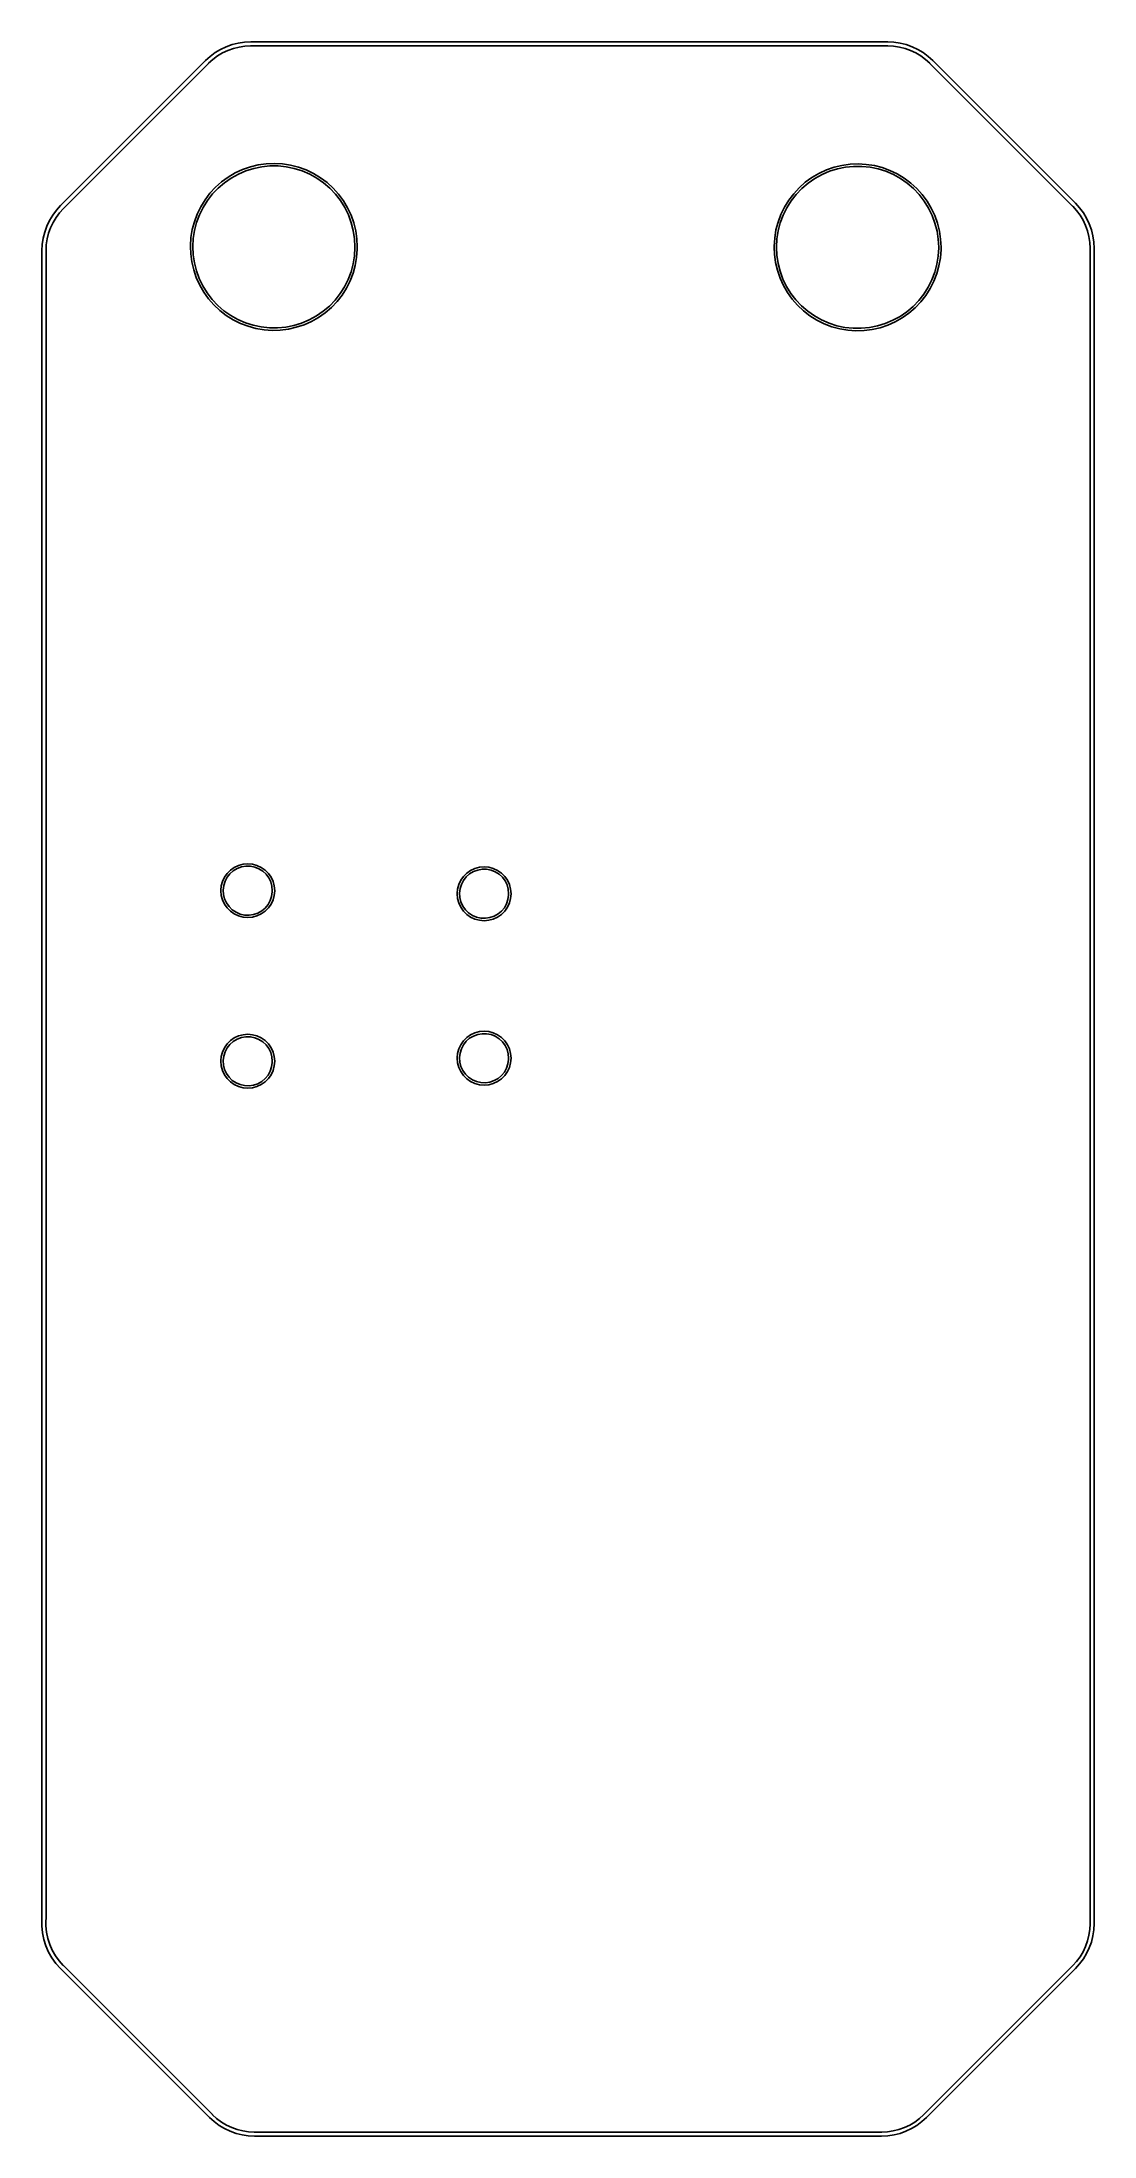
# Model space of a CAD drawing. Extents: x 132 to 183, y -155 to -53.
import ezdxf

# ---------------------------------------------------------------- set-up
doc = ezdxf.new("R2010")
doc.units = 0
doc.layers.add('BLACK', color=7, linetype='CONTINUOUS')

msp = doc.modelspace()

# ---------------------------------------------------------------- linework, layer by layer
at = {"layer": 'BLACK', "linetype": 'CONTINUOUS'}
for p, q in [((140.183, -53.1402), (140.444, -52.9838)), ((140.444, -52.9838), (140.719, -52.8537)), ((140.719, -52.8537), (141.005, -52.7512)), ((141.063, -52.9393), (140.794, -53.0352)), ((141.005, -52.7512), (141.301, -52.6773)), ((141.339, -52.87), (141.063, -52.9393)), ((141.301, -52.6773), (141.602, -52.6327)), ((141.621, -52.8282), (141.339, -52.87)), ((141.602, -52.6327), (141.905, -52.6178)), ((141.896, -52.8147), (141.621, -52.8282)), ((141.905, -52.8177), (141.896, -52.8147)), ((141.905, -52.6178), (141.905, -52.6177)), ((141.905, -52.6177), (172.905, -52.6177)), ((172.905, -52.8177), (141.905, -52.8177)), ((172.905, -52.6177), (173.209, -52.6326)), ((172.915, -52.8147), (172.905, -52.8177)), ((173.19, -52.8282), (172.915, -52.8147)), ((173.472, -52.87), (173.19, -52.8282)), ((173.209, -52.6326), (173.51, -52.6773)), ((173.748, -52.9392), (173.472, -52.87)), ((173.51, -52.6773), (173.805, -52.7512)), ((174.016, -53.0352), (173.748, -52.9392)), ((173.805, -52.7512), (174.092, -52.8537)), ((174.092, -52.8537), (174.367, -52.9838)), ((174.367, -52.9838), (174.628, -53.1402)), ((132.656, -60.583), (139.713, -53.5257)), ((139.855, -53.6671), (132.797, -60.7245)), ((139.713, -53.5257), (139.939, -53.3214)), ((139.713, -53.5257), (139.713, -53.5257)), ((139.859, -53.6583), (139.855, -53.6671)), ((140.063, -53.4733), (139.859, -53.6583)), ((139.939, -53.3214), (140.183, -53.1402)), ((140.292, -53.3035), (140.063, -53.4733)), ((140.537, -53.1571), (140.292, -53.3035)), ((140.794, -53.0352), (140.537, -53.1571)), ((174.274, -53.1571), (174.016, -53.0352)), ((174.518, -53.3035), (174.274, -53.1571)), ((174.747, -53.4733), (174.518, -53.3035)), ((174.628, -53.1402), (174.872, -53.3214)), ((174.951, -53.6583), (174.747, -53.4733)), ((174.872, -53.3214), (175.097, -53.5257)), ((174.956, -53.6671), (174.951, -53.6583)), ((181.899, -60.6097), (174.956, -53.6671)), ((175.097, -53.5257), (175.097, -53.5257)), ((175.097, -53.5257), (175.097, -53.5257)), ((175.097, -53.5257), (182.04, -60.4683)), ((140.811, -59.1967), (141.153, -58.996)), ((141.305, -59.0482), (140.955, -59.2411)), ((141.153, -58.996), (141.513, -58.8296)), ((141.672, -58.8916), (141.305, -59.0482)), ((141.513, -58.8296), (141.888, -58.6992)), ((142.053, -58.7729), (141.672, -58.8916)), ((141.888, -58.6992), (142.273, -58.6059)), ((142.444, -58.6933), (142.053, -58.7729)), ((142.273, -58.6059), (142.666, -58.5507)), ((142.841, -58.6536), (142.444, -58.6933)), ((142.666, -58.5507), (143.062, -58.5341)), ((143.24, -58.6543), (142.841, -58.6536)), ((143.062, -58.5341), (143.458, -58.5562)), ((143.638, -58.6954), (143.24, -58.6543)), ((143.458, -58.5562), (143.85, -58.6169)), ((144.028, -58.7763), (143.638, -58.6954)), ((143.85, -58.6169), (144.235, -58.7156)), ((144.409, -58.8963), (144.028, -58.7763)), ((144.235, -58.7156), (144.607, -58.8512)), ((144.776, -59.0542), (144.409, -58.8963)), ((144.607, -58.8512), (144.965, -59.0226)), ((145.125, -59.2484), (144.776, -59.0542)), ((144.965, -59.0226), (145.304, -59.2281)), ((169.216, -59.2167), (169.558, -59.0159)), ((169.709, -59.0681), (169.36, -59.2611)), ((169.558, -59.0159), (169.918, -58.8496)), ((170.077, -58.9115), (169.709, -59.0681)), ((169.918, -58.8496), (170.292, -58.7191)), ((170.458, -58.7928), (170.077, -58.9115)), ((170.292, -58.7191), (170.678, -58.6258)), ((170.849, -58.7132), (170.458, -58.7928)), ((170.678, -58.6258), (171.071, -58.5706)), ((171.246, -58.6736), (170.849, -58.7132)), ((171.071, -58.5706), (171.467, -58.554)), ((171.645, -58.6743), (171.246, -58.6736)), ((171.467, -58.554), (171.863, -58.5762)), ((172.042, -58.7153), (171.645, -58.6743)), ((171.863, -58.5762), (172.255, -58.6369)), ((172.433, -58.7963), (172.042, -58.7153)), ((172.255, -58.6369), (172.639, -58.7355)), ((172.814, -58.9163), (172.433, -58.7963)), ((172.639, -58.7355), (173.012, -58.8712)), ((173.181, -59.0742), (172.814, -58.9163)), ((173.012, -58.8712), (173.37, -59.0426)), ((173.529, -59.2683), (173.181, -59.0742)), ((173.37, -59.0426), (173.709, -59.248)), ((139.684, -60.3002), (139.924, -59.9843)), ((140.048, -60.0162), (139.802, -60.3312)), ((139.924, -59.9843), (140.193, -59.6932)), ((140.323, -59.7276), (140.048, -60.0162)), ((140.193, -59.6932), (140.49, -59.4299)), ((140.627, -59.4683), (140.323, -59.7276)), ((140.49, -59.4299), (140.811, -59.1967)), ((140.955, -59.2411), (140.627, -59.4683)), ((145.452, -59.4768), (145.125, -59.2484)), ((145.304, -59.2281), (145.622, -59.4657)), ((145.755, -59.7371), (145.452, -59.4768)), ((145.622, -59.4657), (145.915, -59.7332)), ((146.029, -60.0266), (145.755, -59.7371)), ((145.915, -59.7332), (146.18, -60.0279)), ((146.273, -60.3425), (146.029, -60.0266)), ((146.18, -60.0279), (146.416, -60.3472)), ((168.089, -60.3202), (168.329, -60.0042)), ((168.452, -60.0362), (168.207, -60.3511)), ((168.329, -60.0042), (168.598, -59.7132)), ((168.728, -59.7476), (168.452, -60.0362)), ((168.598, -59.7132), (168.895, -59.4498)), ((169.032, -59.4883), (168.728, -59.7476)), ((168.895, -59.4498), (169.216, -59.2167)), ((169.36, -59.2611), (169.032, -59.4883)), ((173.857, -59.4967), (173.529, -59.2683)), ((173.709, -59.248), (174.027, -59.4857)), ((174.159, -59.757), (173.857, -59.4967)), ((174.027, -59.4857), (174.32, -59.7531)), ((174.434, -60.0466), (174.159, -59.757)), ((174.32, -59.7531), (174.585, -60.0479)), ((174.678, -60.3624), (174.434, -60.0466)), ((174.585, -60.0479), (174.82, -60.3672)), ((132.114, -61.3137), (132.27, -61.0528)), ((132.27, -61.0528), (132.452, -60.8085)), ((132.604, -60.9331), (132.434, -61.162)), ((132.452, -60.8085), (132.656, -60.5831)), ((132.789, -60.7289), (132.604, -60.9331)), ((132.656, -60.5831), (132.656, -60.583)), ((132.797, -60.7245), (132.789, -60.7289)), ((139.164, -61.3664), (139.302, -60.9946)), ((139.413, -61.0272), (139.274, -61.4011)), ((139.302, -60.9946), (139.476, -60.6381)), ((139.59, -60.6693), (139.413, -61.0272)), ((139.476, -60.6381), (139.684, -60.3002)), ((139.802, -60.3312), (139.59, -60.6693)), ((146.484, -60.6814), (146.273, -60.3425)), ((146.416, -60.3472), (146.619, -60.6879)), ((146.66, -61.0399), (146.484, -60.6814)), ((146.619, -60.6879), (146.788, -61.0468)), ((146.799, -61.4142), (146.66, -61.0399)), ((146.788, -61.0468), (146.921, -61.4205)), ((167.569, -61.3863), (167.707, -61.0145)), ((167.818, -61.0472), (167.678, -61.4211)), ((167.707, -61.0145), (167.881, -60.658)), ((167.995, -60.6893), (167.818, -61.0472)), ((167.881, -60.658), (168.089, -60.3202)), ((168.207, -60.3511), (167.995, -60.6893)), ((174.889, -60.7013), (174.678, -60.3624)), ((174.82, -60.3672), (175.024, -60.7079)), ((175.065, -61.0598), (174.889, -60.7013)), ((175.024, -60.7079), (175.192, -61.0668)), ((175.203, -61.4342), (175.065, -61.0598)), ((175.192, -61.0668), (175.325, -61.4405)), ((181.905, -60.6131), (181.899, -60.6097)), ((181.907, -60.6142), (181.905, -60.6131)), ((182.092, -60.8184), (181.907, -60.6142)), ((182.04, -60.4683), (182.04, -60.4683)), ((182.04, -60.4683), (182.244, -60.6937)), ((182.262, -61.0473), (182.092, -60.8184)), ((182.244, -60.6937), (182.426, -60.9381)), ((182.409, -61.2916), (182.262, -61.0473)), ((182.426, -60.9381), (182.582, -61.199)), ((131.808, -62.1703), (131.881, -61.8752)), ((131.881, -61.8752), (131.984, -61.5888)), ((131.984, -61.5888), (132.114, -61.3137)), ((132.07, -61.9322), (132, -62.2086)), ((132.166, -61.664), (132.07, -61.9322)), ((132.287, -61.4064), (132.166, -61.664)), ((132.434, -61.162), (132.287, -61.4064)), ((138.974, -62.5373), (138.999, -62.1414)), ((138.999, -62.1414), (139.063, -61.7499)), ((139.063, -61.7499), (139.164, -61.3664)), ((139.172, -61.7872), (139.111, -62.1816)), ((139.274, -61.4011), (139.172, -61.7872)), ((146.898, -61.8007), (146.799, -61.4142)), ((146.959, -62.1953), (146.898, -61.8007)), ((146.921, -61.4205), (147.017, -61.8054)), ((147.017, -61.8054), (147.075, -62.1978)), ((167.404, -62.1614), (167.467, -61.7698)), ((167.467, -61.7698), (167.569, -61.3863)), ((167.577, -61.8072), (167.515, -62.2016)), ((167.678, -61.4211), (167.577, -61.8072)), ((175.303, -61.8207), (175.203, -61.4342)), ((175.364, -62.2153), (175.303, -61.8207)), ((175.325, -61.4405), (175.421, -61.8253)), ((175.421, -61.8253), (175.479, -62.2177)), ((182.53, -61.5492), (182.409, -61.2916)), ((182.626, -61.8175), (182.53, -61.5492)), ((182.582, -61.199), (182.712, -61.474)), ((182.696, -62.0939), (182.626, -61.8175)), ((182.738, -62.3758), (182.696, -62.0939)), ((182.712, -61.474), (182.815, -61.7605)), ((182.815, -61.7605), (182.888, -62.0556)), ((182.888, -62.0556), (182.933, -62.3565)), ((131.748, -62.7751), (131.763, -62.4712)), ((131.748, -143.97), (131.748, -62.7751)), ((131.763, -62.4712), (131.808, -62.1703)), ((131.958, -62.4905), (131.945, -62.7657)), ((131.945, -62.7657), (131.948, -62.7751)), ((131.948, -62.7751), (131.948, -143.97)), ((132, -62.2086), (131.958, -62.4905)), ((138.976, -62.5802), (138.974, -62.5373)), ((138.988, -62.9337), (138.976, -62.5802)), ((139.041, -63.3269), (138.988, -62.9337)), ((139.111, -62.1816), (139.089, -62.5802)), ((139.089, -62.5802), (139.108, -62.979)), ((139.108, -62.979), (139.167, -63.3738)), ((146.893, -63.4142), (146.956, -63.02)), ((146.956, -63.02), (146.979, -62.6215)), ((146.979, -62.594), (146.959, -62.1953)), ((146.979, -62.6215), (146.979, -62.594)), ((147.062, -63.1028), (146.993, -63.4935)), ((147.092, -62.7073), (147.062, -63.1028)), ((147.075, -62.1978), (147.094, -62.594)), ((147.094, -62.594), (147.092, -62.7073)), ((167.379, -62.5572), (167.404, -62.1614)), ((167.381, -62.6002), (167.379, -62.5572)), ((167.393, -62.9537), (167.381, -62.6002)), ((167.445, -63.3468), (167.393, -62.9537)), ((167.515, -62.2016), (167.494, -62.6002)), ((167.494, -62.6002), (167.513, -62.9989)), ((167.513, -62.9989), (167.572, -63.3937)), ((175.298, -63.4342), (175.361, -63.04)), ((175.361, -63.04), (175.384, -62.6415)), ((175.384, -62.6139), (175.364, -62.2153)), ((175.384, -62.6415), (175.384, -62.6139)), ((175.467, -63.1228), (175.398, -63.5134)), ((175.497, -62.7273), (175.467, -63.1228)), ((175.479, -62.2177), (175.499, -62.6139)), ((175.499, -62.6139), (175.497, -62.7273)), ((182.751, -62.651), (182.738, -62.3758)), ((182.748, -62.6603), (182.751, -62.651)), ((182.748, -144.174), (182.748, -62.6603)), ((182.933, -62.3565), (182.948, -62.6603)), ((182.948, -62.6603), (182.948, -62.6604)), ((182.948, -62.6604), (182.948, -144.174)), ((139.131, -63.7131), (139.041, -63.3269)), ((139.259, -64.0886), (139.131, -63.7131)), ((139.167, -63.3738), (139.265, -63.7606)), ((139.423, -64.4498), (139.259, -64.0886)), ((139.265, -63.7606), (139.403, -64.1354)), ((139.403, -64.1354), (139.577, -64.4945)), ((146.471, -64.5306), (146.649, -64.1734)), ((146.649, -64.1734), (146.79, -63.8)), ((146.886, -63.8755), (146.743, -64.2453)), ((146.79, -63.8), (146.893, -63.4142)), ((146.993, -63.4935), (146.886, -63.8755)), ((167.536, -63.733), (167.445, -63.3468)), ((167.664, -64.1085), (167.536, -63.733)), ((167.572, -63.3937), (167.67, -63.7805)), ((167.828, -64.4698), (167.664, -64.1085)), ((167.67, -63.7805), (167.807, -64.1554)), ((167.807, -64.1554), (167.982, -64.5145)), ((174.876, -64.5506), (175.054, -64.1933)), ((175.054, -64.1933), (175.195, -63.8199)), ((175.291, -63.8955), (175.148, -64.2653)), ((175.195, -63.8199), (175.298, -63.4342)), ((175.398, -63.5134), (175.291, -63.8955)), ((139.621, -64.7933), (139.423, -64.4498)), ((139.577, -64.4945), (139.787, -64.8342)), ((139.852, -65.1158), (139.621, -64.7933)), ((139.787, -64.8342), (140.03, -65.1509)), ((140.113, -65.4143), (139.852, -65.1158)), ((140.03, -65.1509), (140.303, -65.4414)), ((145.735, -65.4698), (146.011, -65.1822)), ((146.011, -65.1822), (146.258, -64.868)), ((146.352, -64.9343), (146.107, -65.2469)), ((146.258, -64.868), (146.471, -64.5306)), ((146.564, -64.5994), (146.352, -64.9343)), ((146.743, -64.2453), (146.564, -64.5994)), ((168.026, -64.8133), (167.828, -64.4698)), ((167.982, -64.5145), (168.191, -64.8541)), ((168.257, -65.1358), (168.026, -64.8133)), ((168.191, -64.8541), (168.434, -65.1708)), ((168.518, -65.4342), (168.257, -65.1358)), ((168.434, -65.1708), (168.708, -65.4613)), ((174.139, -65.4898), (174.416, -65.2021)), ((174.416, -65.2021), (174.662, -64.888)), ((174.756, -64.9543), (174.512, -65.2668)), ((174.662, -64.888), (174.876, -64.5506)), ((174.969, -64.6193), (174.756, -64.9543)), ((175.148, -64.2653), (174.969, -64.6193)), ((140.403, -65.6858), (140.113, -65.4143)), ((140.303, -65.4414), (140.605, -65.7027)), ((140.717, -65.9278), (140.403, -65.6858)), ((140.605, -65.7027), (140.932, -65.9323)), ((141.053, -66.138), (140.717, -65.9278)), ((140.932, -65.9323), (141.28, -66.1276)), ((141.409, -66.3144), (141.053, -66.138)), ((141.28, -66.1276), (141.646, -66.2868)), ((144.383, -66.3011), (144.751, -66.1458)), ((144.865, -66.2179), (144.502, -66.3792)), ((144.751, -66.1458), (145.101, -65.9541)), ((145.209, -66.022), (144.865, -66.2179)), ((145.101, -65.9541), (145.43, -65.728)), ((145.534, -65.7933), (145.209, -66.022)), ((145.43, -65.728), (145.735, -65.4698)), ((145.834, -65.5341), (145.534, -65.7933)), ((146.107, -65.2469), (145.834, -65.5341)), ((168.807, -65.7058), (168.518, -65.4342)), ((168.708, -65.4613), (169.01, -65.7227)), ((169.122, -65.9478), (168.807, -65.7058)), ((169.01, -65.7227), (169.337, -65.9522)), ((169.458, -66.158), (169.122, -65.9478)), ((169.337, -65.9522), (169.685, -66.1476)), ((169.813, -66.3344), (169.458, -66.158)), ((169.685, -66.1476), (170.051, -66.3067)), ((172.788, -66.3211), (173.156, -66.1658)), ((173.156, -66.1658), (173.506, -65.9741)), ((173.614, -66.0419), (173.269, -66.2378)), ((173.506, -65.9741), (173.835, -65.748)), ((173.938, -65.8133), (173.614, -66.0419)), ((173.835, -65.748), (174.139, -65.4898)), ((174.239, -65.5541), (173.938, -65.8133)), ((174.512, -65.2668), (174.239, -65.5541)), ((141.779, -66.4553), (141.409, -66.3144)), ((141.646, -66.2868), (142.026, -66.4082)), ((142.162, -66.5593), (141.779, -66.4553)), ((142.026, -66.4082), (142.417, -66.4905)), ((142.553, -66.6254), (142.162, -66.5593)), ((142.417, -66.4905), (142.814, -66.5329)), ((142.949, -66.6531), (142.553, -66.6254)), ((142.814, -66.5329), (143.213, -66.535)), ((143.345, -66.642), (142.949, -66.6531)), ((143.213, -66.535), (143.61, -66.4967)), ((143.739, -66.5923), (143.345, -66.642)), ((143.61, -66.4967), (144.002, -66.4185)), ((144.126, -66.5044), (143.739, -66.5923)), ((144.002, -66.4185), (144.383, -66.3011)), ((144.502, -66.3792), (144.126, -66.5044)), ((170.184, -66.4752), (169.813, -66.3344)), ((170.051, -66.3067), (170.431, -66.4281)), ((170.567, -66.5792), (170.184, -66.4752)), ((170.431, -66.4281), (170.822, -66.5104)), ((170.958, -66.6454), (170.567, -66.5792)), ((170.822, -66.5104), (171.219, -66.5528)), ((171.354, -66.673), (170.958, -66.6454)), ((171.219, -66.5528), (171.618, -66.5549)), ((171.75, -66.662), (171.354, -66.673)), ((171.618, -66.5549), (172.015, -66.5167)), ((172.144, -66.6123), (171.75, -66.662)), ((172.015, -66.5167), (172.407, -66.4385)), ((172.531, -66.5244), (172.144, -66.6123)), ((172.407, -66.4385), (172.788, -66.3211)), ((172.907, -66.3992), (172.531, -66.5244)), ((173.269, -66.2378), (172.907, -66.3992)), ((141.108, -92.7829), (141.315, -92.6864)), ((141.315, -92.6864), (141.535, -92.6273)), ((141.669, -92.726), (141.453, -92.763)), ((141.535, -92.6273), (141.763, -92.6074)), ((141.888, -92.7289), (141.669, -92.726)), ((141.763, -92.6074), (141.99, -92.6273)), ((141.99, -92.6273), (142.211, -92.6864)), ((142.211, -92.6864), (142.418, -92.7829)), ((140.455, -93.8861), (140.473, -93.6899)), ((140.473, -93.6899), (140.532, -93.4694)), ((140.532, -93.4694), (140.628, -93.2624)), ((140.594, -93.6689), (140.568, -93.8861)), ((140.659, -93.4601), (140.594, -93.6689)), ((140.628, -93.2624), (140.759, -93.0754)), ((140.76, -93.2665), (140.659, -93.4601)), ((140.759, -93.0754), (140.921, -92.9139)), ((140.896, -93.0948), (140.76, -93.2665)), ((141.06, -92.9506), (140.896, -93.0948)), ((140.921, -92.9139), (141.108, -92.7829)), ((141.248, -92.8387), (141.06, -92.9506)), ((141.453, -92.763), (141.248, -92.8387)), ((142.102, -92.7715), (141.888, -92.7289)), ((142.305, -92.8526), (142.102, -92.7715)), ((142.49, -92.9693), (142.305, -92.8526)), ((142.418, -92.7829), (142.605, -92.9139)), ((142.651, -93.1177), (142.49, -92.9693)), ((142.605, -92.9139), (142.766, -93.0754)), ((142.782, -93.293), (142.651, -93.1177)), ((142.766, -93.0754), (142.897, -93.2624)), ((142.878, -93.4891), (142.782, -93.293)), ((142.938, -93.6996), (142.878, -93.4891)), ((142.897, -93.2624), (142.994, -93.4694)), ((142.958, -93.9174), (142.938, -93.6996)), ((142.994, -93.4694), (143.053, -93.6899)), ((143.053, -93.6899), (143.073, -93.9174)), ((151.973, -93.8399), (152.032, -93.6194)), ((152.032, -93.6194), (152.128, -93.4124)), ((152.159, -93.6101), (152.094, -93.8189)), ((152.128, -93.4124), (152.259, -93.2254)), ((152.26, -93.4165), (152.159, -93.6101)), ((152.259, -93.2254), (152.421, -93.0639)), ((152.396, -93.2448), (152.26, -93.4165)), ((152.56, -93.1006), (152.396, -93.2448)), ((152.421, -93.0639), (152.608, -92.9329)), ((152.748, -92.9887), (152.56, -93.1006)), ((152.608, -92.9329), (152.815, -92.8364)), ((152.953, -92.913), (152.748, -92.9887)), ((152.815, -92.8364), (153.035, -92.7773)), ((153.169, -92.876), (152.953, -92.913)), ((153.035, -92.7773), (153.263, -92.7574)), ((153.388, -92.8789), (153.169, -92.876)), ((153.263, -92.7574), (153.49, -92.7773)), ((153.602, -92.9215), (153.388, -92.8789)), ((153.49, -92.7773), (153.711, -92.8364)), ((153.805, -93.0026), (153.602, -92.9215)), ((153.711, -92.8364), (153.918, -92.9329)), ((153.99, -93.1193), (153.805, -93.0026)), ((153.918, -92.9329), (154.105, -93.0639)), ((154.151, -93.2677), (153.99, -93.1193)), ((154.105, -93.0639), (154.266, -93.2254)), ((154.282, -93.443), (154.151, -93.2677)), ((154.266, -93.2254), (154.397, -93.4124)), ((154.378, -93.6391), (154.282, -93.443)), ((154.438, -93.8496), (154.378, -93.6391)), ((154.397, -93.4124), (154.494, -93.6194)), ((154.494, -93.6194), (154.553, -93.8399)), ((140.453, -93.9174), (140.455, -93.8861)), ((140.473, -94.1449), (140.453, -93.9174)), ((140.532, -94.3655), (140.473, -94.1449)), ((140.628, -94.5724), (140.532, -94.3655)), ((140.568, -93.8861), (140.582, -94.1044)), ((140.582, -94.1044), (140.636, -94.3163)), ((140.759, -94.7595), (140.628, -94.5724)), ((140.636, -94.3163), (140.728, -94.515)), ((140.728, -94.515), (140.854, -94.6936)), ((140.921, -94.9209), (140.759, -94.7595)), ((140.854, -94.6936), (141.011, -94.8462)), ((142.44, -94.9023), (142.608, -94.7625)), ((142.766, -94.7595), (142.605, -94.9209)), ((142.608, -94.7625), (142.748, -94.5943)), ((142.748, -94.5943), (142.854, -94.4035)), ((142.897, -94.5724), (142.766, -94.7595)), ((142.854, -94.4035), (142.925, -94.1964)), ((142.994, -94.3655), (142.897, -94.5724)), ((142.925, -94.1964), (142.956, -93.98)), ((142.956, -93.98), (142.958, -93.9174)), ((143.053, -94.1449), (142.994, -94.3655)), ((143.073, -93.9174), (143.053, -94.1449)), ((151.953, -94.0674), (151.955, -94.0361)), ((151.973, -94.2949), (151.953, -94.0674)), ((151.955, -94.0361), (151.973, -93.8399)), ((152.032, -94.5155), (151.973, -94.2949)), ((152.128, -94.7224), (152.032, -94.5155)), ((152.094, -93.8189), (152.068, -94.0361)), ((152.068, -94.0361), (152.082, -94.2544)), ((152.082, -94.2544), (152.136, -94.4663)), ((152.259, -94.9095), (152.128, -94.7224)), ((152.136, -94.4663), (152.228, -94.665)), ((152.228, -94.665), (152.354, -94.8436)), ((154.108, -94.9125), (154.248, -94.7443)), ((154.248, -94.7443), (154.354, -94.5535)), ((154.397, -94.7224), (154.266, -94.9095)), ((154.354, -94.5535), (154.425, -94.3464)), ((154.494, -94.5155), (154.397, -94.7224)), ((154.425, -94.3464), (154.456, -94.13)), ((154.458, -94.0674), (154.438, -93.8496)), ((154.456, -94.13), (154.458, -94.0674)), ((154.553, -94.2949), (154.494, -94.5155)), ((154.553, -93.8399), (154.573, -94.0674)), ((154.573, -94.0674), (154.553, -94.2949)), ((141.108, -95.0519), (140.921, -94.9209)), ((141.011, -94.8462), (141.192, -94.9677)), ((141.315, -95.1484), (141.108, -95.0519)), ((141.192, -94.9677), (141.393, -95.054)), ((141.535, -95.2075), (141.315, -95.1484)), ((141.393, -95.054), (141.607, -95.1023)), ((141.763, -95.2274), (141.535, -95.2075)), ((141.607, -95.1023), (141.825, -95.1109)), ((141.99, -95.2075), (141.763, -95.2274)), ((141.825, -95.1109), (142.042, -95.0795)), ((142.211, -95.1484), (141.99, -95.2075)), ((142.042, -95.0795), (142.249, -95.0092)), ((142.418, -95.0519), (142.211, -95.1484)), ((142.249, -95.0092), (142.44, -94.9023)), ((142.605, -94.9209), (142.418, -95.0519)), ((152.421, -95.0709), (152.259, -94.9095)), ((152.354, -94.8436), (152.511, -94.9962)), ((152.608, -95.2019), (152.421, -95.0709)), ((152.511, -94.9962), (152.692, -95.1177)), ((152.815, -95.2984), (152.608, -95.2019)), ((152.692, -95.1177), (152.893, -95.204)), ((153.035, -95.3575), (152.815, -95.2984)), ((152.893, -95.204), (153.107, -95.2523)), ((153.263, -95.3774), (153.035, -95.3575)), ((153.107, -95.2523), (153.325, -95.2609)), ((153.49, -95.3575), (153.263, -95.3774)), ((153.325, -95.2609), (153.542, -95.2295)), ((153.711, -95.2984), (153.49, -95.3575)), ((153.542, -95.2295), (153.749, -95.1592)), ((153.918, -95.2019), (153.711, -95.2984)), ((153.749, -95.1592), (153.94, -95.0523)), ((154.105, -95.0709), (153.918, -95.2019)), ((153.94, -95.0523), (154.108, -94.9125)), ((154.266, -94.9095), (154.105, -95.0709)), ((152.608, -100.933), (152.815, -100.836)), ((152.815, -100.836), (153.035, -100.777)), ((153.169, -100.876), (152.953, -100.913)), ((153.035, -100.777), (153.263, -100.757)), ((153.388, -100.879), (153.169, -100.876)), ((153.263, -100.757), (153.49, -100.777)), ((153.602, -100.922), (153.388, -100.879)), ((153.49, -100.777), (153.711, -100.836)), ((153.711, -100.836), (153.918, -100.933)), ((140.473, -101.99), (140.532, -101.769)), ((140.532, -101.769), (140.628, -101.562)), ((140.659, -101.76), (140.594, -101.969)), ((140.628, -101.562), (140.759, -101.375)), ((140.76, -101.567), (140.659, -101.76)), ((140.759, -101.375), (140.921, -101.214)), ((140.896, -101.395), (140.76, -101.567)), ((141.06, -101.251), (140.896, -101.395)), ((140.921, -101.214), (141.108, -101.083)), ((141.248, -101.139), (141.06, -101.251)), ((141.108, -101.083), (141.315, -100.986)), ((141.453, -101.063), (141.248, -101.139)), ((141.315, -100.986), (141.535, -100.927)), ((141.669, -101.026), (141.453, -101.063)), ((141.535, -100.927), (141.763, -100.907)), ((141.888, -101.029), (141.669, -101.026)), ((141.763, -100.907), (141.99, -100.927)), ((142.102, -101.072), (141.888, -101.029)), ((141.99, -100.927), (142.211, -100.986)), ((142.305, -101.153), (142.102, -101.072)), ((142.211, -100.986), (142.418, -101.083)), ((142.49, -101.269), (142.305, -101.153)), ((142.418, -101.083), (142.605, -101.214)), ((142.651, -101.418), (142.49, -101.269)), ((142.605, -101.214), (142.766, -101.375)), ((142.782, -101.593), (142.651, -101.418)), ((142.766, -101.375), (142.897, -101.562)), ((142.878, -101.789), (142.782, -101.593)), ((142.938, -102), (142.878, -101.789)), ((142.897, -101.562), (142.994, -101.769)), ((142.994, -101.769), (143.053, -101.99)), ((151.955, -102.036), (151.973, -101.84)), ((151.973, -101.84), (152.032, -101.619)), ((152.032, -101.619), (152.128, -101.412)), ((152.094, -101.819), (152.068, -102.036)), ((152.159, -101.61), (152.094, -101.819)), ((152.128, -101.412), (152.259, -101.225)), ((152.26, -101.417), (152.159, -101.61)), ((152.259, -101.225), (152.421, -101.064)), ((152.396, -101.245), (152.26, -101.417)), ((152.56, -101.101), (152.396, -101.245)), ((152.421, -101.064), (152.608, -100.933)), ((152.748, -100.989), (152.56, -101.101)), ((152.953, -100.913), (152.748, -100.989)), ((153.805, -101.003), (153.602, -100.922)), ((153.99, -101.119), (153.805, -101.003)), ((153.918, -100.933), (154.105, -101.064)), ((154.151, -101.268), (153.99, -101.119)), ((154.105, -101.064), (154.266, -101.225)), ((154.282, -101.443), (154.151, -101.268)), ((154.266, -101.225), (154.397, -101.412)), ((154.378, -101.639), (154.282, -101.443)), ((154.438, -101.85), (154.378, -101.639)), ((154.397, -101.412), (154.494, -101.619)), ((154.458, -102.067), (154.438, -101.85)), ((154.494, -101.619), (154.553, -101.84)), ((154.553, -101.84), (154.573, -102.067)), ((140.453, -102.217), (140.455, -102.186)), ((140.473, -102.445), (140.453, -102.217)), ((140.455, -102.186), (140.473, -101.99)), ((140.532, -102.665), (140.473, -102.445)), ((140.628, -102.872), (140.532, -102.665)), ((140.594, -101.969), (140.568, -102.186)), ((140.568, -102.186), (140.582, -102.404)), ((140.582, -102.404), (140.636, -102.616)), ((140.759, -103.059), (140.628, -102.872)), ((140.636, -102.616), (140.728, -102.815)), ((140.728, -102.815), (140.854, -102.994)), ((142.608, -103.062), (142.748, -102.894)), ((142.748, -102.894), (142.854, -102.704)), ((142.897, -102.872), (142.766, -103.059)), ((142.854, -102.704), (142.925, -102.496)), ((142.994, -102.665), (142.897, -102.872)), ((142.925, -102.496), (142.956, -102.28)), ((142.958, -102.217), (142.938, -102)), ((142.956, -102.28), (142.958, -102.217)), ((143.053, -102.445), (142.994, -102.665)), ((143.053, -101.99), (143.073, -102.217)), ((143.073, -102.217), (143.053, -102.445)), ((151.953, -102.067), (151.955, -102.036)), ((151.973, -102.295), (151.953, -102.067)), ((152.032, -102.515), (151.973, -102.295)), ((152.128, -102.722), (152.032, -102.515)), ((152.068, -102.036), (152.082, -102.254)), ((152.082, -102.254), (152.136, -102.466)), ((152.259, -102.909), (152.128, -102.722)), ((152.136, -102.466), (152.228, -102.665)), ((152.228, -102.665), (152.354, -102.844)), ((152.421, -103.071), (152.259, -102.909)), ((152.354, -102.844), (152.511, -102.996)), ((153.94, -103.052), (154.108, -102.912)), ((154.266, -102.909), (154.105, -103.071)), ((154.108, -102.912), (154.248, -102.744)), ((154.248, -102.744), (154.354, -102.554)), ((154.397, -102.722), (154.266, -102.909)), ((154.354, -102.554), (154.425, -102.346)), ((154.494, -102.515), (154.397, -102.722)), ((154.425, -102.346), (154.456, -102.13)), ((154.456, -102.13), (154.458, -102.067)), ((154.553, -102.295), (154.494, -102.515)), ((154.573, -102.067), (154.553, -102.295)), ((140.921, -103.221), (140.759, -103.059)), ((140.854, -102.994), (141.011, -103.146)), ((141.108, -103.352), (140.921, -103.221)), ((141.011, -103.146), (141.192, -103.268)), ((141.315, -103.448), (141.108, -103.352)), ((141.192, -103.268), (141.393, -103.354)), ((141.535, -103.508), (141.315, -103.448)), ((141.393, -103.354), (141.607, -103.402)), ((141.763, -103.527), (141.535, -103.508)), ((141.607, -103.402), (141.825, -103.411)), ((141.99, -103.508), (141.763, -103.527)), ((141.825, -103.411), (142.042, -103.379)), ((142.211, -103.448), (141.99, -103.508)), ((142.042, -103.379), (142.249, -103.309)), ((142.418, -103.352), (142.211, -103.448)), ((142.249, -103.309), (142.44, -103.202)), ((142.605, -103.221), (142.418, -103.352)), ((142.44, -103.202), (142.608, -103.062)), ((142.766, -103.059), (142.605, -103.221)), ((152.608, -103.202), (152.421, -103.071)), ((152.511, -102.996), (152.692, -103.118)), ((152.815, -103.298), (152.608, -103.202)), ((152.692, -103.118), (152.893, -103.204)), ((153.035, -103.358), (152.815, -103.298)), ((152.893, -103.204), (153.107, -103.252)), ((153.263, -103.377), (153.035, -103.358)), ((153.107, -103.252), (153.325, -103.261)), ((153.49, -103.358), (153.263, -103.377)), ((153.325, -103.261), (153.542, -103.229)), ((153.711, -103.298), (153.49, -103.358)), ((153.542, -103.229), (153.749, -103.159)), ((153.918, -103.202), (153.711, -103.298)), ((153.749, -103.159), (153.94, -103.052)), ((154.105, -103.071), (153.918, -103.202)), ((131.744, -144.293), (131.748, -143.97)), ((131.775, -144.621), (131.744, -144.293)), ((131.748, -143.97), (131.748, -143.97)), ((131.84, -144.944), (131.775, -144.621)), ((131.944, -143.987), (131.94, -144.285)), ((131.94, -144.285), (131.969, -144.592)), ((131.948, -143.976), (131.944, -143.987)), ((131.948, -143.97), (131.947, -143.973)), ((131.947, -143.973), (131.948, -143.976)), ((131.969, -144.592), (132.03, -144.895)), ((182.696, -144.74), (182.738, -144.459)), ((182.738, -144.459), (182.751, -144.183)), ((182.751, -144.183), (182.748, -144.174)), ((182.933, -144.478), (182.888, -144.779)), ((182.948, -144.174), (182.933, -144.478)), ((131.94, -145.259), (131.84, -144.944)), ((132.072, -145.561), (131.94, -145.259)), ((132.03, -144.895), (132.123, -145.19)), ((132.236, -145.847), (132.072, -145.561)), ((132.123, -145.19), (132.247, -145.473)), ((132.247, -145.473), (132.4, -145.741)), ((182.262, -145.787), (182.409, -145.543)), ((182.409, -145.543), (182.53, -145.285)), ((182.582, -145.635), (182.426, -145.896)), ((182.53, -145.285), (182.626, -145.017)), ((182.712, -145.36), (182.582, -145.635)), ((182.626, -145.017), (182.696, -144.74)), ((182.815, -145.074), (182.712, -145.36)), ((182.888, -144.779), (182.815, -145.074)), ((132.429, -146.114), (132.236, -145.847)), ((132.4, -145.741), (132.581, -145.991)), ((132.649, -146.36), (132.429, -146.114)), ((132.581, -145.991), (132.781, -146.213)), ((139.899, -153.609), (132.649, -146.36)), ((132.649, -146.36), (132.649, -146.36)), ((132.781, -146.213), (132.791, -146.218)), ((132.791, -146.218), (140.04, -153.467)), ((174.656, -153.467), (181.899, -146.225)), ((182.04, -146.366), (174.797, -153.609)), ((181.899, -146.225), (181.907, -146.22)), ((181.907, -146.22), (182.092, -146.016)), ((182.244, -146.141), (182.04, -146.366)), ((182.04, -146.366), (182.04, -146.366)), ((182.092, -146.016), (182.262, -145.787)), ((182.426, -145.896), (182.244, -146.141)), ((140.124, -153.813), (139.899, -153.609)), ((139.899, -153.609), (139.899, -153.609)), ((140.04, -153.467), (140.045, -153.476)), ((140.045, -153.476), (140.249, -153.661)), ((140.368, -153.994), (140.124, -153.813)), ((140.249, -153.661), (140.478, -153.831)), ((140.478, -153.831), (140.722, -153.977)), ((173.974, -153.977), (174.218, -153.831)), ((174.218, -153.831), (174.447, -153.661)), ((174.572, -153.813), (174.328, -153.994)), ((174.447, -153.661), (174.652, -153.476)), ((174.797, -153.609), (174.572, -153.813)), ((174.652, -153.476), (174.656, -153.467)), ((174.797, -153.609), (174.797, -153.609)), ((140.629, -154.151), (140.368, -153.994)), ((140.904, -154.281), (140.629, -154.151)), ((140.722, -153.977), (140.98, -154.099)), ((141.191, -154.383), (140.904, -154.281)), ((140.98, -154.099), (141.248, -154.195)), ((141.486, -154.457), (141.191, -154.383)), ((141.248, -154.195), (141.524, -154.264)), ((141.787, -154.502), (141.486, -154.457)), ((141.524, -154.264), (141.806, -154.306)), ((142.091, -154.517), (141.787, -154.502)), ((141.806, -154.306), (142.081, -154.32)), ((142.081, -154.32), (142.091, -154.317)), ((142.091, -154.317), (172.605, -154.317)), ((172.605, -154.517), (142.091, -154.517)), ((172.605, -154.317), (172.615, -154.32)), ((172.909, -154.502), (172.605, -154.517)), ((172.605, -154.517), (172.605, -154.517)), ((172.615, -154.32), (172.89, -154.306)), ((172.89, -154.306), (173.172, -154.264)), ((173.21, -154.457), (172.909, -154.502)), ((173.172, -154.264), (173.448, -154.195)), ((173.505, -154.383), (173.21, -154.457)), ((173.448, -154.195), (173.716, -154.099)), ((173.792, -154.281), (173.505, -154.383)), ((173.716, -154.099), (173.974, -153.977)), ((174.067, -154.151), (173.792, -154.281)), ((174.328, -153.994), (174.067, -154.151))]:
    msp.add_line(p, q, dxfattribs=at)

doc.saveas('drawing.dxf')
